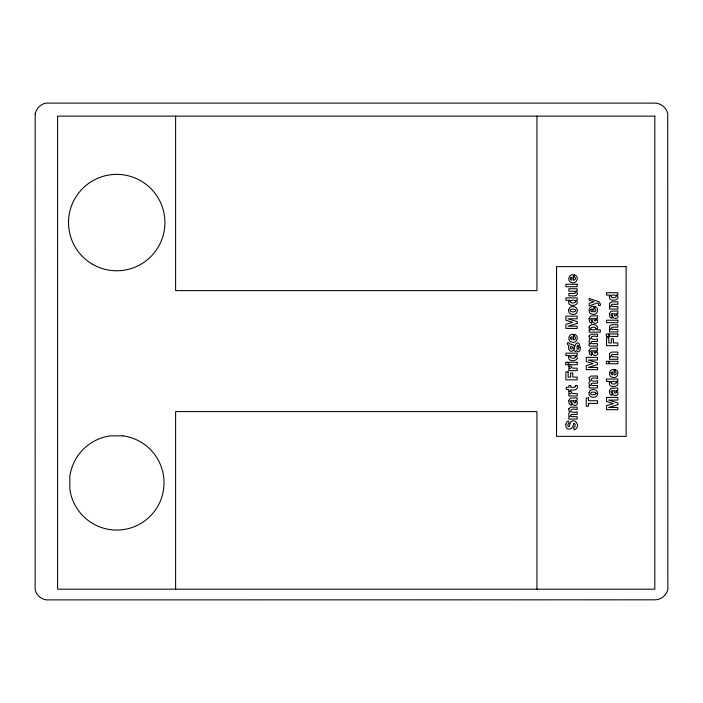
<?xml version="1.0" encoding="UTF-8"?>
<svg xmlns="http://www.w3.org/2000/svg" width="703" height="703" viewBox="0 0 703 703"><rect width="100%" height="100%" fill="white"/><g stroke="black" fill="none" stroke-linecap="round" stroke-linejoin="round"><path stroke-width="1.05" d="M536.943 116.136L536.943 290.603L175.609 290.603L175.609 116.136M536.943 589.184L536.943 411.598L175.609 411.598L175.609 589.184M35.176 113.877L35.15 589.624C36.292 595.019 41.126 599.316 46.6 599.887L654.809 599.817C660.952 599.905 666.699 595.221 667.85 589.184L667.727 113.737C666.576 107.7 660.829 103.025 654.686 103.113L45.704 103.113C40.502 104.281 36.222 108.649 35.176 113.877M577.198 346.377C576.003 351.746 580.265 349.233 578.191 345.296L577.541 345.278L577.198 346.377M565.774 424.427C565.361 431.87 573.806 429.7 573.613 423.443L574.887 423.786L575.239 425.13L574.843 426.642L573.666 427.424L574.219 429.858C583.446 425.552 570.52 413.856 569.5 426.396L568.367 426.589L567.866 425.807L568.129 423.909L569.131 423.206L568.384 420.965L566.767 422.002L565.774 424.427M568.683 366.105L569.087 367.634L570.388 368.346L568.841 368.346L568.841 370.595L577.172 370.595L577.172 368.214L572.866 368.152L571.662 367.651L571.108 366.105L568.683 366.105M568.683 391.492L569.087 393.021L570.388 393.733L568.841 393.733L568.841 395.982L577.172 395.982L577.172 393.601L572.866 393.531L571.662 393.03L571.108 391.492L568.683 391.492M568.718 400.675L569.254 404.04L571.267 405.385L571.486 403.118L570.274 401.677L570.572 400.772L571.961 400.473C570.335 408.127 581.372 405.983 575.862 400.359L577.172 400.244L577.172 397.863L570.291 398.162L568.718 400.675M589.044 318.608L589.589 321.974L591.601 323.318L591.812 321.043L590.599 319.61L590.907 318.705L592.295 318.397C590.669 326.06 601.706 323.907 596.197 318.292L597.497 318.178L597.497 315.796L590.625 316.086L589.044 318.608M589.044 350.788L589.589 354.154L591.601 355.498L591.812 353.222L590.599 351.79L590.907 350.885L592.295 350.577C590.669 358.24 601.706 356.087 596.197 350.472L597.497 350.358L597.497 347.976L590.625 348.266L589.044 350.788M609.369 313.749L609.914 317.115L611.926 318.459L612.146 316.192L610.933 314.751L611.232 313.846L612.621 313.547C610.995 321.209 622.032 319.057 616.522 313.441L617.823 313.327L617.823 310.937L610.951 311.236L609.369 313.749M609.369 390.824L609.914 394.181L611.926 395.525L612.146 393.258L610.933 391.826L611.232 390.912L612.621 390.613C610.995 398.276 622.032 396.123 616.522 390.508L617.823 390.393L617.823 388.012L610.951 388.302L609.369 390.824M580.107 347.686C581.276 349.953 577.892 354.084 576.662 350.56L575.177 351.614L573.314 349.945C570.862 354.11 567.005 348.231 569.026 345.384L567.664 344.751L567.4 343.512L567.47 342.827L569.026 342.827C568.982 345.542 576.073 342.519 573.71 348.873L574.342 349.294C574.43 343.09 579.377 339.285 580.107 347.686M574.456 274.829L574.289 277.052C576.539 277.342 575.493 280.778 573.411 280.128L573.411 274.768C568.173 273.731 566.882 282.149 572.145 282.659C577.172 284.197 579.492 275.989 574.456 274.829M574.456 334.382L574.289 336.605C576.539 336.895 575.493 340.331 573.411 339.681L573.411 334.32C568.173 333.275 566.882 341.702 572.145 342.212C577.172 343.749 579.492 335.533 574.456 334.382M594.782 306.49L594.615 308.714C596.873 309.004 595.819 312.44 593.745 311.789L593.745 306.429C588.499 305.392 587.207 313.819 592.48 314.32C597.497 315.858 599.817 307.65 594.782 306.49M615.107 369.593L614.949 371.817C617.199 372.107 616.144 375.543 614.071 374.892L614.071 369.532C608.824 368.495 607.541 376.922 612.805 377.423C617.832 378.961 620.151 370.753 615.107 369.593M600.406 304.294L600.309 305.48L598.42 305.48L598.464 303.661L597.497 302.923L589.167 305.954L589.167 303.353L594.123 301.754L589.167 300.207L589.167 298.424L599.088 301.78L600.406 304.294M568.745 309.671C567.277 315.41 577.488 316.262 577.339 310.585C577.62 305.77 569.553 305.058 568.745 309.671M589.07 392.59C587.611 398.329 597.822 399.181 597.673 393.513C597.945 388.689 589.887 387.977 589.07 392.59M575.379 386.219L574.826 387.3L570.748 387.344L570.748 385.56L568.841 385.56L568.841 387.344L566.214 387.344L566.381 389.471L568.841 389.664L568.841 391.123L570.748 391.123L570.748 389.805C573.841 390.675 578.903 389.84 577.172 385.446L575.344 385.446L575.379 386.219M568.727 301.71C567.743 308.283 581.741 305.155 575.862 300.172L577.172 300.172L577.172 297.905L565.906 297.905L565.906 300.286L569.711 300.286L568.727 301.71M568.727 356.975C567.743 363.556 581.741 360.428 575.862 355.437L577.172 355.437L577.172 353.17L565.906 353.17L565.906 355.56L569.711 355.56L568.727 356.975M589.061 327.071L589.342 329.048L590.388 329.909L589.167 329.909L589.167 332.176L600.309 332.176L600.309 329.786L596.575 329.786C600.968 325.313 590.344 322.106 589.061 327.071M609.387 296.508C608.403 303.09 622.401 299.961 616.522 294.97L617.823 294.97L617.823 292.703L606.566 292.703L606.566 295.093L610.371 295.093L609.387 296.508M609.387 382.845C608.403 389.427 622.401 386.299 616.522 381.307L617.823 381.307L617.823 379.04L606.566 379.04L606.566 381.43L610.371 381.43L609.387 382.845M577.339 293.494C577.093 297.562 571.161 295.242 568.841 295.875L568.841 293.494L574.773 293.432L575.405 292.562L574.562 291.306L568.841 291.209L568.841 288.757L577.172 288.757L577.172 291.033L575.748 291.033L576.943 291.965L577.339 293.494M568.753 408.909L569.026 411.141L570.107 412.09C568.217 412.863 568.173 416 570.107 416.738L568.841 416.738L568.841 419.05L577.172 419.05L577.172 416.668L571.601 416.589L570.608 415.411L571.267 414.427L577.172 414.339L577.172 411.879C568.85 414.164 568.499 407.195 577.172 409.603L577.172 407.151L570.625 407.213L568.753 408.909M589.079 335.946L589.351 338.178L590.441 339.136C588.543 339.909 588.499 343.046 590.441 343.785L589.167 343.785L589.167 346.096L597.497 346.096L597.497 343.705L591.926 343.635L590.942 342.458L591.592 341.473L597.497 341.386L597.497 338.925C589.176 341.21 588.824 334.233 597.497 336.649L597.497 334.189L590.951 334.259L589.079 335.946M589.079 377.766L589.351 379.998L590.441 380.947C588.543 381.72 588.499 384.857 590.441 385.596L589.167 385.596L589.167 387.907L597.497 387.907L597.497 385.525L591.926 385.446L590.942 384.269L591.592 383.284L597.497 383.197L597.497 380.736C589.176 383.021 588.824 376.043 597.497 378.46L597.497 376.008L590.951 376.07L589.079 377.766M575.722 310.524L575.08 311.578L572.963 311.912L570.81 311.561L570.274 310.506L570.862 309.469L573.086 309.127L575.177 309.513L575.722 310.524M596.056 393.443L595.406 394.497L593.288 394.831L591.144 394.48L590.599 393.425L591.188 392.388L593.411 392.046L595.503 392.432L596.056 393.443M572.506 347.598L572.189 348.618C568.191 350.393 571.196 343.319 572.506 347.598M609.483 303.388L609.615 305.656L610.907 306.772L609.492 306.772L609.492 309.056L617.823 309.056L617.823 306.605L612.313 306.526L611.232 305.304L611.988 304.346L617.823 304.276L617.823 301.815L611.61 301.868L609.483 303.388M609.483 326.28L609.615 328.547L610.907 329.672L609.492 329.672L609.492 331.957L617.823 331.957L617.823 329.496L612.313 329.417L611.232 328.204L611.988 327.238L617.823 327.167L617.823 324.716L611.61 324.76L609.483 326.28M609.483 353.609L609.615 355.876L610.907 357.001L609.492 357.001L609.492 359.286L617.823 359.286L617.823 356.825L612.313 356.746L611.232 355.533L611.988 354.567L617.823 354.497L617.823 352.045L611.61 352.089L609.483 353.609M595.942 328.477C595.546 330.577 591.179 330.392 590.696 328.486L591.311 327.51L593.156 327.185L595.098 327.405L595.942 328.477M575.81 402.002L575.142 402.977L574.149 402.881L573.173 400.473L575.265 400.912L575.81 402.002M596.135 319.927L595.467 320.902L594.474 320.814L593.508 318.397L595.599 318.837L596.135 319.927M596.135 352.106L595.467 353.082L594.474 352.994L593.508 350.577L595.599 351.017L596.135 352.106M616.461 315.076L615.802 316.051L614.809 315.955L613.833 313.547L615.925 313.986L616.461 315.076M616.461 392.142L615.802 393.118L614.809 393.03L613.833 390.613L615.925 391.053L616.461 392.142M570.379 278.01L570.704 279.671L571.987 280.137L571.987 277.175L570.379 278.01M570.379 337.563L570.704 339.215L571.987 339.69L571.987 336.728L570.379 337.563M590.713 309.68L591.03 311.332L592.321 311.798L592.321 308.845L590.713 309.68M611.039 372.783L611.355 374.435L612.647 374.901L612.647 371.94L611.039 372.783M570.485 300.954C569.896 303.441 574.254 303.353 575.449 302.149L575.599 301.569C575.054 299.601 571.767 299.935 570.485 300.954M570.485 356.228C569.896 358.706 574.254 358.627 575.449 357.423L575.599 356.843C575.054 354.874 571.767 355.208 570.485 356.228M611.144 295.761C610.547 298.239 614.914 298.16 616.1 296.956L616.259 296.376C615.714 294.408 612.418 294.742 611.144 295.761M611.144 382.098C610.547 384.576 614.914 384.497 616.1 383.293L616.259 382.713C615.714 380.745 612.418 381.079 611.144 382.098M577.172 323.442L567.989 326.218L577.172 326.218L577.172 328.433L565.906 328.433L565.906 324.329L572.646 322.352L565.906 320.269L565.906 316.148L577.172 316.148L577.172 318.811L567.989 318.811L577.172 321.64L577.172 323.442M597.497 364.655L588.314 367.432L597.497 367.432L597.497 369.646L586.24 369.646L586.24 365.542L592.981 363.565L586.24 361.483L586.24 357.37L597.497 357.37L597.497 360.024L588.314 360.024L597.497 362.853L597.497 364.655M617.823 404.691L608.649 407.468L617.823 407.468L617.823 409.682L606.566 409.682L606.566 405.578L613.306 403.601L606.566 401.518L606.566 397.397L617.823 397.397L617.823 400.06L608.649 400.06L617.823 402.889L617.823 404.691M122.805 435.842L110.459 435.86A47.303 47.303 0 0 0 69.808 476.66L69.825 489.007A47.303 47.303 0 0 0 118.869 530.009A47.303 47.303 0 0 0 163.984 484.727A47.303 47.303 0 0 0 122.805 435.842M654.809 116.136L57.584 116.136L57.584 589.184L654.809 589.184L654.809 116.136M626.127 266.604L556.556 266.604L556.556 436.378L626.127 436.378L626.127 266.604M577.172 284.267L565.906 284.267L565.906 286.727L577.172 286.727L577.172 284.267M617.823 320.225L606.566 320.225L606.566 322.686L617.823 322.686L617.823 320.225M608.798 333.978L606.337 333.978L606.337 336.429L608.798 336.429L608.798 333.978M617.823 333.978L609.492 333.978L609.492 336.429L617.823 336.429L617.823 333.978M608.798 337.668L606.566 337.668L606.566 345.674L617.823 345.674L617.823 342.941L613.42 342.941L613.42 338.776L611.32 338.776L611.32 342.941L608.798 342.941L608.798 337.668M608.798 361.307L606.337 361.307L606.337 363.759L608.798 363.759L608.798 361.307M617.823 361.307L609.492 361.307L609.492 363.759L617.823 363.759L617.823 361.307M568.138 362.273L565.678 362.273L565.678 364.734L568.138 364.734L568.138 362.273M577.172 362.273L568.841 362.273L568.841 364.734L577.172 364.734L577.172 362.273M568.138 371.834L565.906 371.834L565.906 379.84L577.172 379.84L577.172 377.107L572.76 377.107L572.76 372.942L570.66 372.942L570.66 377.107L568.138 377.107L568.138 371.834M588.464 397.96L586.24 397.96L586.24 406.22L588.464 406.22L588.464 403.417L597.497 403.417L597.497 400.745L588.464 400.745L588.464 397.96M92.62 264.31A48.191 48.191 0 0 0 164.915 222.579A48.191 48.191 0 0 0 92.62 180.838A48.191 48.191 0 0 0 92.62 264.31"/></g></svg>
